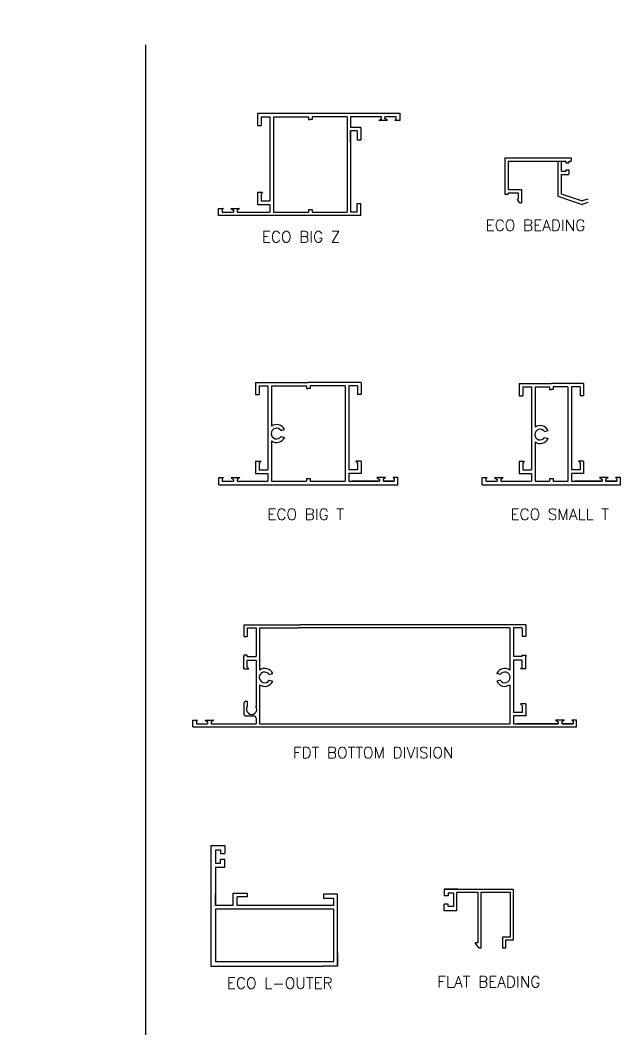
# Model space of a CAD drawing. Header units: millimetres. Extents: x -27371 to -844, y 11365 to 35579.
# Drawn here: x -3513.1 to -3277.9, y 14276.8 to 14670.6 of the extents above; entities that cross this region are included whole.
import ezdxf

# ---------------------------------------------------------------- set-up
doc = ezdxf.new("R2010")
doc.units = ezdxf.units.MM
doc.styles.add('Annotative', font='romans.shx')

# ---------------------------------------------------------------- blocks, each defined once
blk = doc.blocks.new('BEADING')
at = {"color": 5}
for p, q in [((-22.8, 23), (4.2, 23)), ((-17.4, 23), (-22.8, 23)), ((-22.8, 23), (-22.8, 20.4)), ((-21.2, 20.4), (-22.8, 20.4)), ((-19.2, 21.4), (-21.2, 21.4)), ((-21.2, 21.4), (-21.2, 20.4)), ((-19.2, 21.4), (-19.2, 16.16)), ((-19.2, 21.4), (-19.2, 16.16)), ((-18, 21.8), (-9.7, 21.8)), ((-18, 21.8), (-18, 14.56)), ((-9.7, 21.8), (-9.7, 2)), ((-8.5, 21.8), (3, 21.8)), ((-8.5, 21.8), (-8.5, 0)), ((3, 21.8), (3, 4.2)), ((4.2, 23), (4.2, 3)), ((-21.2, 17.16), (-22.8, 17.16)), ((-22.8, 14.56), (-22.8, 17.16)), ((-21.2, 16.16), (-21.2, 17.16)), ((-19.2, 16.16), (-21.2, 16.16)), ((-18, 14.56), (-22.8, 14.56)), ((3, 4.2), (0, 4.2)), ((0, 4.2), (0, 0)), ((-9.7, 2), (-10.7, 2)), ((-9.1, 0), (-10.7, 2)), ((-8.5, 0), (-9.1, 0)), ((1.2, 0), (0, 0)), ((4.2, 3), (1.2, 3)), ((1.2, 3), (1.2, 0))]:
    blk.add_line(p, q, dxfattribs=at)

msp = doc.modelspace()

# ---------------------------------------------------------------- linework, layer by layer
for p, q in [((-3464.14, 14660.97), (-3464.14, 13689.38)), ((-3420.32, 14634.31), (-3364.72, 14634.31)), ((-3420.32, 14634.31), (-3420.32, 14629.51)), ((-3418.92, 14632.91), (-3415.52, 14632.91)), ((-3418.92, 14632.91), (-3418.92, 14629.51)), ((-3415.52, 14632.91), (-3415.52, 14600.11)), ((-3414.12, 14632.91), (-3400.42, 14632.91)), ((-3414.12, 14632.91), (-3414.12, 14611)), ((-3400.42, 14632.91), (-3400.42, 14631.91)), ((-3400.42, 14631.91), (-3399.72, 14631.91)), ((-3399.02, 14631.91), (-3399.72, 14631.91)), ((-3399.02, 14631.91), (-3399.72, 14631.91)), ((-3399.02, 14632.91), (-3399.02, 14631.91)), ((-3385.32, 14632.91), (-3399.02, 14632.91)), ((-3399.02, 14632.91), (-3399.02, 14631.91)), ((-3385.32, 14632.91), (-3385.32, 14595.71)), ((-3383.92, 14632.91), (-3383.92, 14628.76)), ((-3371.92, 14632.91), (-3383.92, 14632.91)), ((-3372.92, 14631.51), (-3371.92, 14632.21)), ((-3369.52, 14631.51), (-3372.92, 14631.51)), ((-3371.92, 14632.21), (-3371.92, 14632.91)), ((-3366.12, 14632.91), (-3370.52, 14632.91)), ((-3370.52, 14632.21), (-3370.52, 14632.91)), ((-3369.52, 14631.51), (-3370.52, 14632.21)), ((-3366.62, 14631.51), (-3366.12, 14631.95)), ((-3364.72, 14631.51), (-3366.62, 14631.51)), ((-3365.42, 14631.51), (-3366.62, 14631.51)), ((-3366.12, 14631.95), (-3366.12, 14632.91)), ((-3364.72, 14634.31), (-3364.72, 14631.51)), ((-3420.32, 14629.51), (-3418.92, 14629.51)), ((-3379.92, 14628.76), (-3383.92, 14628.76)), ((-3379.92, 14628.76), (-3379.92, 14623.96)), ((-3383.92, 14622.96), (-3383.92, 14627.36)), ((-3381.32, 14627.36), (-3383.92, 14627.36)), ((-3383.92, 14627.36), (-3383.92, 14600.11)), ((-3381.32, 14627.36), (-3381.32, 14623.96)), ((-3381.32, 14623.96), (-3379.92, 14623.96)), ((-3323.7, 14616.86), (-3297.7, 14616.86)), ((-3323.7, 14616.86), (-3323.7, 14602.66)), ((-3297.7, 14616.86), (-3297.7, 14615.56)), ((-3322.4, 14615.56), (-3322.4, 14604.46)), ((-3322.4, 14615.56), (-3299.8, 14615.56)), ((-3302.9, 14615.56), (-3302.9, 14601.86)), ((-3301.6, 14615.56), (-3301.6, 14611.66)), ((-3299.8, 14615.56), (-3299.8, 14614.86)), ((-3299.8, 14614.86), (-3298.7, 14614.86)), ((-3299.8, 14612.16), (-3299.8, 14611.66)), ((-3299.8, 14612.16), (-3298.7, 14612.16)), ((-3298.7, 14615.56), (-3298.7, 14614.86)), ((-3298.7, 14615.56), (-3297.7, 14615.56)), ((-3298.7, 14612.16), (-3298.7, 14610.36)), ((-3414.12, 14611), (-3414.12, 14595.71)), ((-3385.32, 14611), (-3385.32, 14595.71)), ((-3301.6, 14611.66), (-3299.8, 14611.66)), ((-3301.6, 14610.36), (-3298.7, 14610.36)), ((-3301.6, 14610.36), (-3301.6, 14602.79)), ((-3322.4, 14604.46), (-3317.2, 14604.46)), ((-3317.2, 14604.46), (-3317.2, 14599.26)), ((-3420.32, 14603.51), (-3420.32, 14598.71)), ((-3420.32, 14603.51), (-3418.32, 14603.51)), ((-3418.32, 14603.51), (-3418.92, 14602.79)), ((-3418.92, 14602.79), (-3418.92, 14600.11)), ((-3418.92, 14600.11), (-3415.52, 14600.11)), ((-3383.92, 14600.11), (-3383.92, 14595.71)), ((-3323.7, 14602.66), (-3322.4, 14602.66)), ((-3322.4, 14603.16), (-3318.5, 14603.16)), ((-3322.4, 14603.16), (-3322.4, 14602.66)), ((-3318.9, 14600.56), (-3318.5, 14600.88)), ((-3318.9, 14600.56), (-3318.05, 14599.5)), ((-3318.5, 14603.16), (-3318.5, 14600.88)), ((-3302.9, 14601.86), (-3293.5, 14598.66)), ((-3301.6, 14602.79), (-3293.5, 14600.03)), ((-3291.25, 14600.8), (-3293.5, 14600.03)), ((-3435.52, 14594.31), (-3435.52, 14597.11)), ((-3435.52, 14597.11), (-3433.62, 14597.11)), ((-3434.82, 14597.11), (-3433.62, 14597.11)), ((-3433.62, 14597.11), (-3434.12, 14596.66)), ((-3434.12, 14596.66), (-3434.12, 14595.71)), ((-3430.72, 14597.11), (-3427.32, 14597.11)), ((-3430.72, 14597.11), (-3429.72, 14596.41)), ((-3429.72, 14596.41), (-3429.72, 14595.71)), ((-3427.32, 14597.11), (-3428.32, 14596.41)), ((-3428.32, 14596.41), (-3428.32, 14595.71)), ((-3420.32, 14598.71), (-3415.52, 14598.71)), ((-3415.52, 14598.71), (-3415.52, 14595.71)), ((-3400.42, 14596.71), (-3399.02, 14596.71)), ((-3400.42, 14596.71), (-3400.42, 14595.71)), ((-3399.02, 14596.71), (-3399.02, 14595.71)), ((-3381.32, 14595.71), (-3381.32, 14599.11)), ((-3381.32, 14599.11), (-3379.92, 14599.11)), ((-3379.92, 14594.31), (-3379.92, 14599.11)), ((-3317.54, 14599.26), (-3317.2, 14599.26)), ((-3291.25, 14599.42), (-3293.5, 14598.66)), ((-3379.92, 14594.31), (-3435.52, 14594.31)), ((-3434.12, 14595.71), (-3429.72, 14595.71)), ((-3428.32, 14595.71), (-3415.52, 14595.71)), ((-3414.12, 14595.71), (-3400.42, 14595.71)), ((-3399.02, 14595.71), (-3385.32, 14595.71)), ((-3381.32, 14595.71), (-3383.92, 14595.71)), ((-3421.07, 14529.21), (-3400.47, 14529.21)), ((-3421.07, 14529.21), (-3421.07, 14524.41)), ((-3379.87, 14529.21), (-3400.47, 14529.21)), ((-3379.87, 14529.21), (-3379.87, 14524.41)), ((-3419.67, 14527.81), (-3419.67, 14524.41)), ((-3419.67, 14527.81), (-3416.27, 14527.81)), ((-3416.27, 14527.81), (-3416.27, 14495.01)), ((-3414.87, 14527.81), (-3414.87, 14512.09)), ((-3414.87, 14527.81), (-3401.17, 14527.81)), ((-3401.17, 14527.81), (-3401.17, 14526.81)), ((-3401.17, 14526.81), (-3400.47, 14526.81)), ((-3399.77, 14526.81), (-3400.47, 14526.81)), ((-3399.77, 14526.81), (-3400.47, 14526.81)), ((-3399.77, 14527.81), (-3399.77, 14526.81)), ((-3386.07, 14527.81), (-3399.77, 14527.81)), ((-3399.77, 14527.81), (-3399.77, 14526.81)), ((-3386.07, 14527.81), (-3386.07, 14490.61)), ((-3381.27, 14527.81), (-3384.67, 14527.81)), ((-3384.67, 14527.81), (-3384.67, 14495.01)), ((-3381.27, 14527.81), (-3381.27, 14524.41)), ((-3318.07, 14528.81), (-3305.47, 14528.81)), ((-3318.07, 14528.81), (-3318.07, 14524.01)), ((-3316.67, 14527.41), (-3313.27, 14527.41)), ((-3316.67, 14527.41), (-3316.67, 14524.01)), ((-3313.27, 14527.41), (-3313.27, 14495.01)), ((-3311.87, 14527.41), (-3306.17, 14527.41)), ((-3311.87, 14527.41), (-3311.87, 14511.69)), ((-3306.17, 14527.41), (-3306.17, 14526.41)), ((-3306.17, 14526.41), (-3305.47, 14526.41)), ((-3292.87, 14528.81), (-3305.47, 14528.81)), ((-3304.77, 14526.41), (-3305.47, 14526.41)), ((-3304.77, 14526.41), (-3305.47, 14526.41)), ((-3304.77, 14527.41), (-3304.77, 14526.41)), ((-3299.07, 14527.41), (-3304.77, 14527.41)), ((-3304.77, 14527.41), (-3304.77, 14526.41)), ((-3299.07, 14527.41), (-3299.07, 14490.61)), ((-3294.27, 14527.41), (-3297.67, 14527.41)), ((-3297.67, 14527.41), (-3297.67, 14495.01)), ((-3294.27, 14527.41), (-3294.27, 14524.01)), ((-3292.87, 14528.81), (-3292.87, 14524.01)), ((-3421.07, 14524.41), (-3419.67, 14524.41)), ((-3379.87, 14524.41), (-3381.27, 14524.41)), ((-3318.07, 14524.01), (-3316.67, 14524.01)), ((-3292.87, 14524.01), (-3294.27, 14524.01)), ((-3411.11, 14510.36), (-3409.73, 14510.75)), ((-3308.11, 14509.96), (-3306.73, 14510.35)), ((-3414.87, 14506.34), (-3414.87, 14505.91)), ((-3414.87, 14505.91), (-3414.87, 14490.61)), ((-3411.11, 14508.07), (-3409.73, 14507.68)), ((-3386.07, 14505.91), (-3386.07, 14490.61)), ((-3311.87, 14505.94), (-3311.87, 14505.51)), ((-3311.87, 14505.51), (-3311.87, 14490.61)), ((-3308.11, 14507.67), (-3306.73, 14507.28)), ((-3299.07, 14505.51), (-3299.07, 14490.61)), ((-3421.07, 14498.41), (-3421.07, 14493.61)), ((-3421.07, 14498.41), (-3419.07, 14498.41)), ((-3419.07, 14498.41), (-3419.67, 14497.69)), ((-3419.67, 14497.69), (-3419.67, 14495.01)), ((-3379.87, 14498.41), (-3381.87, 14498.41)), ((-3381.87, 14498.41), (-3381.27, 14497.69)), ((-3381.27, 14497.69), (-3381.27, 14495.01)), ((-3379.87, 14498.41), (-3379.87, 14493.61)), ((-3318.07, 14498.41), (-3318.07, 14493.61)), ((-3318.07, 14498.41), (-3316.07, 14498.41)), ((-3316.07, 14498.41), (-3316.67, 14497.69)), ((-3316.67, 14497.69), (-3316.67, 14495.01)), ((-3292.87, 14498.41), (-3294.87, 14498.41)), ((-3294.87, 14498.41), (-3294.27, 14497.69)), ((-3294.27, 14497.69), (-3294.27, 14495.01)), ((-3292.87, 14498.41), (-3292.87, 14493.61)), ((-3419.67, 14495.01), (-3416.27, 14495.01)), ((-3381.27, 14495.01), (-3384.67, 14495.01)), ((-3316.67, 14495.01), (-3313.27, 14495.01)), ((-3294.27, 14495.01), (-3297.67, 14495.01)), ((-3435.47, 14489.21), (-3435.47, 14492.01)), ((-3435.47, 14492.01), (-3433.57, 14492.01)), ((-3434.77, 14492.01), (-3433.57, 14492.01)), ((-3433.57, 14492.01), (-3434.07, 14491.57)), ((-3434.07, 14491.57), (-3434.07, 14490.61)), ((-3434.07, 14490.61), (-3429.67, 14490.61)), ((-3430.67, 14492.01), (-3427.27, 14492.01)), ((-3430.67, 14492.01), (-3429.67, 14491.31)), ((-3429.67, 14491.31), (-3429.67, 14490.61)), ((-3427.27, 14492.01), (-3428.27, 14491.31)), ((-3428.27, 14491.31), (-3428.27, 14490.61)), ((-3428.27, 14490.61), (-3416.27, 14490.61)), ((-3421.07, 14493.61), (-3416.27, 14493.61)), ((-3416.27, 14493.61), (-3416.27, 14490.61)), ((-3414.87, 14490.61), (-3401.17, 14490.61)), ((-3401.17, 14491.61), (-3399.77, 14491.61)), ((-3401.17, 14491.61), (-3401.17, 14490.61)), ((-3399.77, 14491.61), (-3399.77, 14490.61)), ((-3399.77, 14490.61), (-3386.07, 14490.61)), ((-3379.87, 14493.61), (-3384.67, 14493.61)), ((-3384.67, 14493.61), (-3384.67, 14490.61)), ((-3384.67, 14490.61), (-3372.67, 14490.61)), ((-3372.67, 14490.61), (-3383.27, 14490.61)), ((-3370.27, 14492.01), (-3373.67, 14492.01)), ((-3373.67, 14492.01), (-3372.67, 14491.31)), ((-3372.67, 14491.31), (-3372.67, 14490.61)), ((-3370.27, 14492.01), (-3371.27, 14491.31)), ((-3371.27, 14491.31), (-3371.27, 14490.61)), ((-3366.87, 14490.61), (-3371.27, 14490.61)), ((-3371.27, 14490.61), (-3366.87, 14490.61)), ((-3365.47, 14492.01), (-3367.37, 14492.01)), ((-3366.17, 14492.01), (-3367.37, 14492.01)), ((-3367.37, 14492.01), (-3366.87, 14491.57)), ((-3366.87, 14491.57), (-3366.87, 14490.61)), ((-3365.47, 14489.21), (-3365.47, 14492.01)), ((-3332.47, 14489.21), (-3332.47, 14492.01)), ((-3332.47, 14492.01), (-3330.57, 14492.01)), ((-3331.77, 14492.01), (-3330.57, 14492.01)), ((-3330.57, 14492.01), (-3331.07, 14491.57)), ((-3331.07, 14491.57), (-3331.07, 14490.61)), ((-3331.07, 14490.61), (-3326.67, 14490.61)), ((-3327.67, 14492.01), (-3324.27, 14492.01)), ((-3327.67, 14492.01), (-3326.67, 14491.31)), ((-3326.67, 14491.31), (-3326.67, 14490.61)), ((-3324.27, 14492.01), (-3325.27, 14491.31)), ((-3325.27, 14491.31), (-3325.27, 14490.61)), ((-3325.27, 14490.61), (-3313.27, 14490.61)), ((-3318.07, 14493.61), (-3313.27, 14493.61)), ((-3313.27, 14493.61), (-3313.27, 14490.61)), ((-3311.87, 14490.61), (-3306.17, 14490.61)), ((-3306.17, 14491.61), (-3304.77, 14491.61)), ((-3306.17, 14491.61), (-3306.17, 14490.61)), ((-3304.77, 14491.61), (-3304.77, 14490.61)), ((-3304.77, 14490.61), (-3299.07, 14490.61)), ((-3292.87, 14493.61), (-3297.67, 14493.61)), ((-3297.67, 14493.61), (-3297.67, 14490.61)), ((-3297.67, 14490.61), (-3285.67, 14490.61)), ((-3285.67, 14490.61), (-3296.27, 14490.61)), ((-3283.27, 14492.01), (-3286.67, 14492.01)), ((-3286.67, 14492.01), (-3285.67, 14491.31)), ((-3285.67, 14491.31), (-3285.67, 14490.61)), ((-3283.27, 14492.01), (-3284.27, 14491.31)), ((-3284.27, 14491.31), (-3284.27, 14490.61)), ((-3284.27, 14490.61), (-3279.87, 14490.61)), ((-3279.87, 14490.61), (-3284.27, 14490.61)), ((-3278.47, 14492.01), (-3280.37, 14492.01)), ((-3279.17, 14492.01), (-3280.37, 14492.01)), ((-3280.37, 14492.01), (-3279.87, 14491.57)), ((-3279.87, 14491.57), (-3279.87, 14490.61)), ((-3278.47, 14489.21), (-3278.47, 14492.01)), ((-3435.47, 14489.21), (-3365.47, 14489.21)), ((-3332.47, 14489.21), (-3278.47, 14489.21)), ((-3425.71, 14434.53), (-3403.61, 14434.53)), ((-3425.71, 14434.53), (-3425.71, 14429.93)), ((-3424.31, 14433.33), (-3420.91, 14433.33)), ((-3424.31, 14433.33), (-3424.31, 14429.93)), ((-3420.91, 14433.33), (-3420.91, 14422.13)), ((-3419.51, 14433.33), (-3404.31, 14433.33)), ((-3419.51, 14433.33), (-3419.51, 14416.88)), ((-3321.71, 14433.33), (-3404.31, 14433.33)), ((-3315.51, 14434.53), (-3403.61, 14434.53)), ((-3321.71, 14433.33), (-3321.71, 14416.88)), ((-3316.91, 14433.33), (-3320.31, 14433.33)), ((-3320.31, 14433.33), (-3320.31, 14422.13)), ((-3316.91, 14433.33), (-3316.91, 14429.93)), ((-3315.51, 14434.53), (-3315.51, 14429.93)), ((-3425.71, 14429.93), (-3424.31, 14429.93)), ((-3315.51, 14429.93), (-3316.91, 14429.93)), ((-3424.31, 14422.63), (-3425.71, 14422.63)), ((-3425.71, 14422.63), (-3425.71, 14422.13)), ((-3425.71, 14417.33), (-3425.71, 14422.13)), ((-3424.31, 14422.13), (-3424.31, 14422.63)), ((-3424.31, 14422.13), (-3420.91, 14422.13)), ((-3424.31, 14420.73), (-3420.91, 14420.73)), ((-3424.31, 14418.05), (-3424.31, 14420.73)), ((-3420.91, 14420.73), (-3420.91, 14402.6)), ((-3316.91, 14422.13), (-3320.31, 14422.13)), ((-3320.31, 14420.73), (-3320.31, 14400.33)), ((-3316.91, 14420.73), (-3320.31, 14420.73)), ((-3316.91, 14422.13), (-3316.91, 14422.63)), ((-3316.91, 14422.63), (-3315.51, 14422.63)), ((-3316.91, 14418.05), (-3316.91, 14420.73)), ((-3315.51, 14422.63), (-3315.51, 14422.13)), ((-3315.51, 14417.33), (-3315.51, 14422.13)), ((-3425.71, 14417.33), (-3423.71, 14417.33)), ((-3423.71, 14417.33), (-3424.31, 14418.05)), ((-3415.75, 14415.15), (-3414.36, 14415.54)), ((-3325.47, 14415.15), (-3326.85, 14415.54)), ((-3317.51, 14417.33), (-3316.91, 14418.05)), ((-3315.51, 14417.33), (-3317.51, 14417.33)), ((-3419.51, 14411.14), (-3419.51, 14410.7)), ((-3419.51, 14411.14), (-3419.51, 14395.93)), ((-3415.75, 14412.87), (-3414.36, 14412.47)), ((-3325.47, 14412.87), (-3326.85, 14412.47)), ((-3321.71, 14411.14), (-3321.71, 14410.7)), ((-3321.71, 14411.14), (-3321.71, 14395.93)), ((-3321.71, 14411.14), (-3321.71, 14395.93)), ((-3425.71, 14403.37), (-3425.71, 14399.79)), ((-3424.85, 14404.73), (-3424.31, 14404.73)), ((-3424.31, 14404.73), (-3424.31, 14402.6)), ((-3419.51, 14406.66), (-3419.51, 14395.93)), ((-3315.51, 14403.73), (-3317.51, 14403.73)), ((-3317.51, 14403.73), (-3316.91, 14403.01)), ((-3315.51, 14403.73), (-3315.51, 14398.93)), ((-3316.91, 14400.33), (-3320.31, 14400.33)), ((-3316.91, 14403.01), (-3316.91, 14400.33)), ((-3445.61, 14394.73), (-3445.61, 14397.33)), ((-3445.61, 14397.33), (-3443.71, 14397.33)), ((-3444.91, 14397.33), (-3443.71, 14397.33)), ((-3443.71, 14397.33), (-3444.21, 14396.89)), ((-3444.21, 14396.89), (-3444.21, 14395.93)), ((-3444.21, 14395.93), (-3439.81, 14395.93)), ((-3440.81, 14397.33), (-3437.41, 14397.33)), ((-3440.81, 14397.33), (-3439.81, 14396.63)), ((-3439.81, 14396.63), (-3439.81, 14395.93)), ((-3437.41, 14397.33), (-3438.41, 14396.63)), ((-3438.41, 14396.63), (-3438.41, 14395.93)), ((-3438.41, 14395.93), (-3420.91, 14395.93)), ((-3424.85, 14398.93), (-3421.77, 14398.93)), ((-3420.91, 14398.07), (-3420.91, 14395.93)), ((-3419.51, 14395.93), (-3404.31, 14395.93)), ((-3404.31, 14395.93), (-3321.71, 14395.93)), ((-3315.51, 14398.93), (-3320.31, 14398.93)), ((-3320.31, 14398.93), (-3320.31, 14395.93)), ((-3320.31, 14395.93), (-3302.81, 14395.93)), ((-3302.81, 14395.93), (-3318.91, 14395.93)), ((-3300.41, 14397.33), (-3303.81, 14397.33)), ((-3303.81, 14397.33), (-3302.81, 14396.63)), ((-3302.81, 14396.63), (-3302.81, 14395.93)), ((-3300.41, 14397.33), (-3301.41, 14396.63)), ((-3301.41, 14396.63), (-3301.41, 14395.93)), ((-3301.41, 14395.93), (-3297.01, 14395.93)), ((-3297.01, 14395.93), (-3301.41, 14395.93)), ((-3295.61, 14397.33), (-3297.51, 14397.33)), ((-3296.31, 14397.33), (-3297.51, 14397.33)), ((-3297.51, 14397.33), (-3297.01, 14396.89)), ((-3297.01, 14396.89), (-3297.01, 14395.93)), ((-3295.61, 14394.73), (-3295.61, 14397.33)), ((-3445.61, 14394.73), (-3295.61, 14394.73)), ((-3438.55, 14348.3), (-3438.55, 14301.3)), ((-3438.55, 14348.3), (-3433.15, 14348.3)), ((-3433.15, 14348.3), (-3433.15, 14345.2)), ((-3436.75, 14346.7), (-3436.75, 14341.47)), ((-3436.75, 14346.7), (-3434.75, 14346.7)), ((-3436.75, 14346.7), (-3436.75, 14341.47)), ((-3434.75, 14346.7), (-3434.75, 14345.2)), ((-3434.75, 14345.2), (-3433.15, 14345.2)), ((-3436.75, 14341.47), (-3434.75, 14341.47)), ((-3434.75, 14342.97), (-3433.15, 14342.97)), ((-3434.75, 14341.47), (-3434.75, 14342.97)), ((-3433.15, 14339.87), (-3433.15, 14342.97)), ((-3436.75, 14339.87), (-3436.75, 14324.94)), ((-3436.75, 14339.87), (-3433.15, 14339.87)), ((-3436.75, 14324.94), (-3436.75, 14329.5)), ((-3429.8, 14329.8), (-3424.33, 14329.8)), ((-3429.8, 14328.3), (-3429.8, 14329.8)), ((-3429.8, 14324.94), (-3429.8, 14328.3)), ((-3428.3, 14324.94), (-3428.3, 14328.3)), ((-3424.33, 14328.3), (-3428.3, 14328.3)), ((-3424.33, 14329.8), (-3424.33, 14328.3)), ((-3389.05, 14329.3), (-3394.51, 14329.3)), ((-3394.51, 14329.3), (-3394.51, 14327.8)), ((-3389.05, 14301.3), (-3389.05, 14329.3)), ((-3389.05, 14327.8), (-3389.05, 14329.3)), ((-3389.05, 14324.94), (-3389.05, 14328.41)), ((-3436.75, 14328), (-3436.75, 14324.94)), ((-3429.8, 14324.94), (-3436.75, 14324.94)), ((-3433.15, 14324.94), (-3436.75, 14324.94)), ((-3390.55, 14324.94), (-3428.3, 14324.94)), ((-3410.07, 14324.94), (-3428.3, 14324.94)), ((-3410.07, 14324.94), (-3426.16, 14324.94)), ((-3394.51, 14327.8), (-3390.55, 14327.8)), ((-3390.55, 14324.94), (-3390.55, 14327.8)), ((-3390.55, 14324.94), (-3390.55, 14327.8)), ((-3436.75, 14323.44), (-3436.75, 14303.1)), ((-3390.55, 14323.44), (-3436.75, 14323.44)), ((-3390.55, 14303.1), (-3390.55, 14323.44)), ((-3389.05, 14306.4), (-3389.05, 14301.3)), ((-3438.55, 14301.3), (-3436.75, 14301.3)), ((-3438.55, 14301.3), (-3436.75, 14301.3)), ((-3438.25, 14301.3), (-3432.65, 14301.3)), ((-3438.25, 14301.3), (-3394.65, 14301.3)), ((-3436.75, 14303.1), (-3390.55, 14303.1)), ((-3389.05, 14301.3), (-3394.65, 14301.3)), ((-3389.05, 14301.3), (-3394.65, 14301.3))]:
    msp.add_line(p, q)
msp.add_circle((-2903.31, 14208.13), 864.48)
for centre, radius, start, end in [((-3317.54, 14599.91), 0.652, 218.8634, 270), ((-3412.87, 14509.21), 2.1, 32.9926, 327.0074), ((-3412.87, 14509.21), 3.5, 26.0164, 124.8499), ((-3309.87, 14508.81), 2.1, 32.9926, 327.0074), ((-3309.87, 14508.81), 3.5, 26.0164, 124.8499), ((-3412.87, 14509.21), 3.5, 235.1501, 333.9836), ((-3309.87, 14508.81), 3.5, 235.1501, 333.9836), ((-3417.51, 14414.01), 2.1, 32.9926, 327.0074), ((-3417.51, 14414.01), 3.5, 26.0164, 124.8499), ((-3323.71, 14414.01), 3.5, 55.1501, 153.9836), ((-3323.71, 14414.01), 2.1, 212.9926, 147.0074), ((-3417.51, 14414.01), 3.5, 235.1501, 333.9836), ((-3323.71, 14414.01), 3.5, 206.0164, 304.8499), ((-3424.3, 14403.43), 1.41, 112.9061, 182.4603), ((-3424.85, 14399.79), 0.861, 180, 270), ((-3422.61, 14401.56), 1.99, 148.5362, 31.4638), ((-3421.77, 14398.07), 0.861, 0, 90)]:
    msp.add_arc(centre, radius, start, end)

# ---------------------------------------------------------------- block references
msp.add_blockref('BEADING', (-3324.57, 14308.34))

# ---------------------------------------------------------------- texts
at = {"attachment_point": 1, "style": 'Annotative'}
for s, insert, char_height, width in [('ECO BEADING', (-3331.15, 14592.72), 4.3687, 50.1369), ('ECO BIG Z', (-3418.63, 14588.19), 4.369, 50.1369), ('ECO BIG T', (-3416.47, 14479.87), 4.369, 50.1369), ('ECO SMALL T', (-3321.47, 14479.87), 4.3687, 50.1369), ('FDT BOTTOM DIVISION', (-3406.46, 14386.8), 4.3687, 75.8459), ('\\pxqc;ECO L-OUTER', (-3449.54, 14296.77), 4.3687, 75.8459), ('\\pxqc;FLAT BEADING', (-3367.82, 14297.34), 4.3687, 75.8459)]:
    msp.add_mtext(s, dxfattribs=dict(at, insert=insert, char_height=char_height, width=width))

doc.saveas('drawing.dxf')
